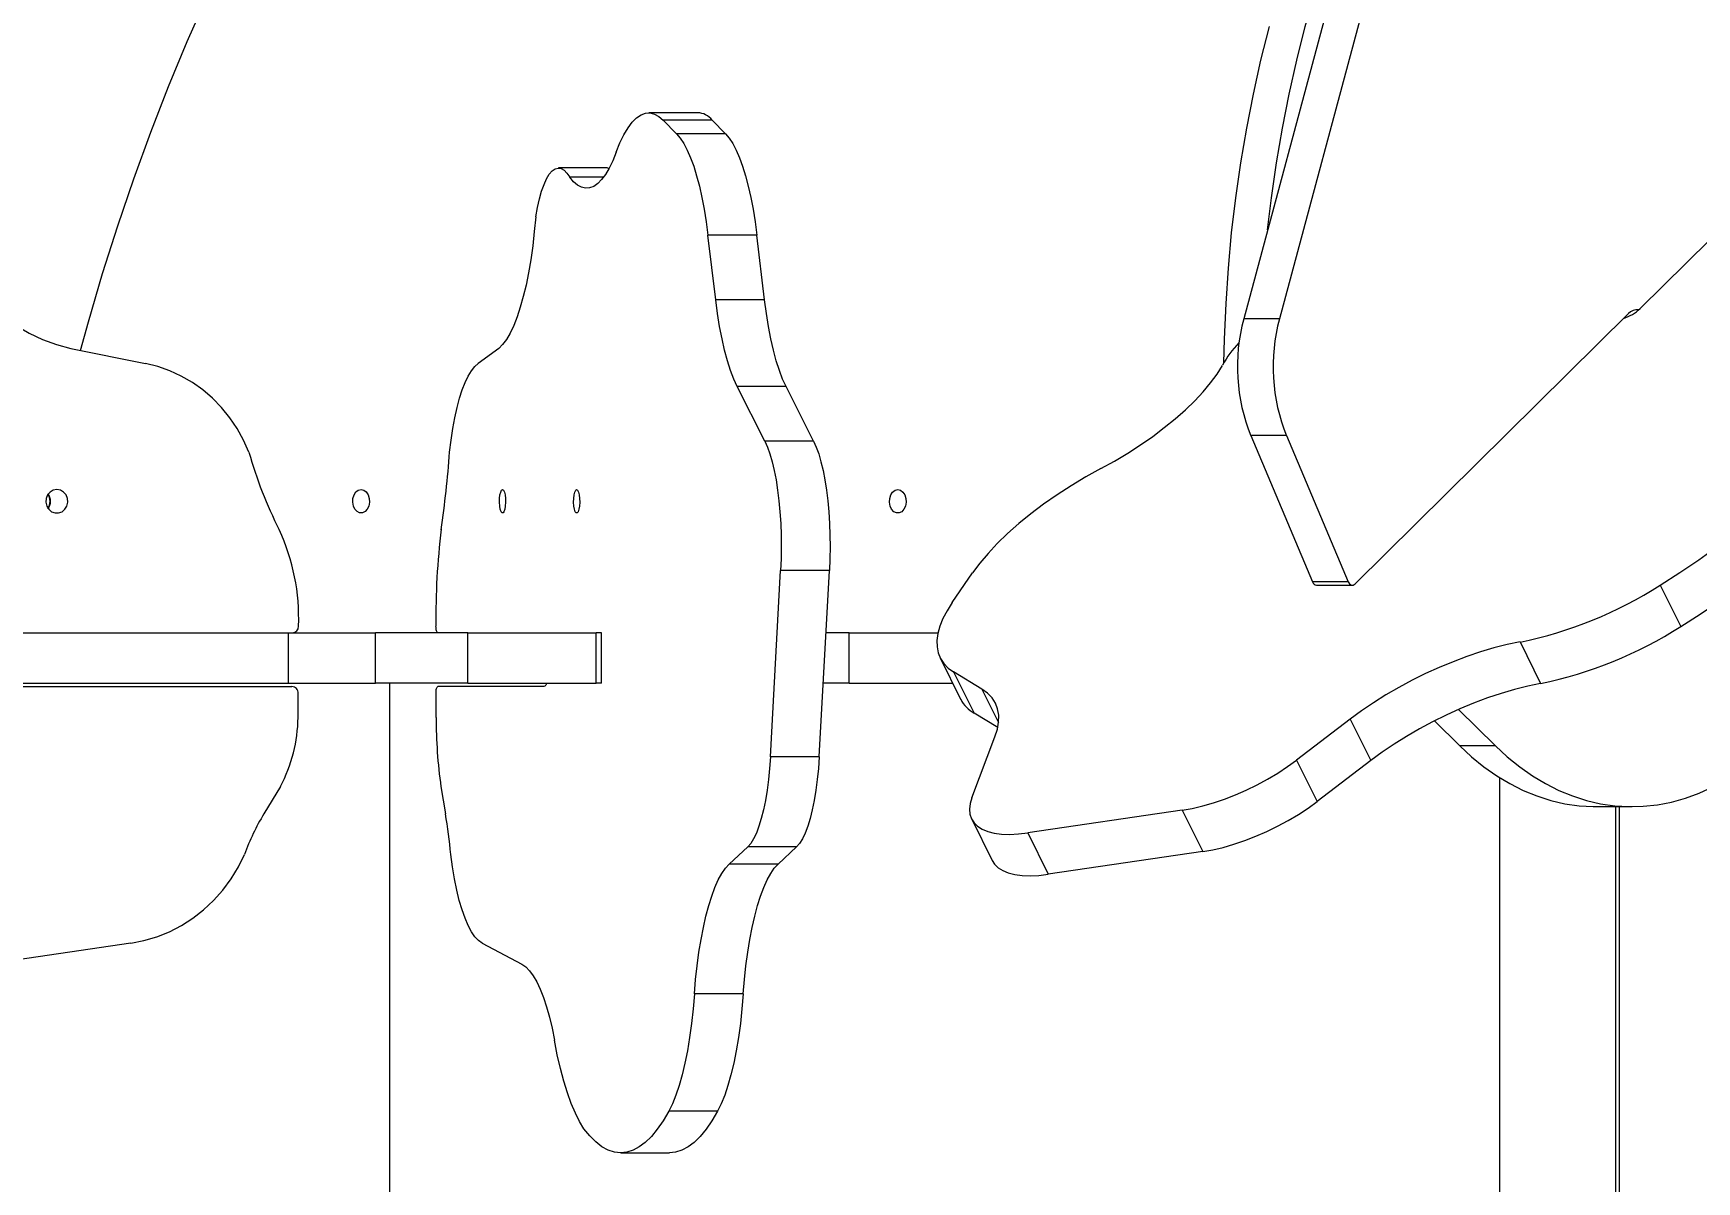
# Model space of a CAD drawing. Header units: millimetres. Extents: x -8422 to 28150, y -6982 to 5510.
# Drawn here: x -1076.4 to -582.7, y 847 to 1188 of the extents above; entities that cross this region are included whole.
import ezdxf

# ---------------------------------------------------------------- set-up
doc = ezdxf.new("R2010")
doc.units = ezdxf.units.MM
for name, color, linetype in [('DIKOM_ОБЪЕКТ', 7, 'Continuous'), ('DIKOM_РАЗМЕР_ЗОНА', 7, 'Continuous'), ('DIKOM_РАЗМЕР_ОБЪЕКТА', 7, 'Continuous')]:
    doc.layers.add(name, color=color, linetype=linetype)
doc.styles.add('style1', font='arial.ttf', dxfattribs={"width": 0.8})
doc.dimstyles.new('1-50', dxfattribs={"dimtxt": 300, "dimasz": 200, "dimexe": 100, "dimexo": 0, "dimgap": 100, "dimtad": 1, "dimdec": 0, "dimtxsty": 'style1', "dimcen": 0, "dimclrd": 7, "dimclre": 7, "dimadec": 1, "dimazin": 2, "dimtfac": 1, "dimtdec": 0, "dimtmove": 1, "dimatfit": 3, "dimfxl": 0, "dimlwd": 25, "dimlwe": 18, "dimarcsym": 0})

# ---------------------------------------------------------------- blocks, each defined once
blk = doc.blocks.new('*D0')
at = {"layer": 'Defpoints', "color": 0, "transparency": 16777216}
for p in [(1363.27, 4015), (-6010.96, -2710.04), (-2661.52, -2710.04)]:
    blk.add_point(p, dxfattribs=at)
at = {"layer": 'DIKOM_РАЗМЕР_ОБЪЕКТА', "color": 7, "lineweight": 18, "transparency": 16777216}
for p, q in [((1363.27, 4015), (-6110.96, 4015)), ((-2661.52, -2710.04), (-6110.96, -2710.04))]:
    blk.add_line(p, q, dxfattribs=at)
at = {"layer": 'DIKOM_РАЗМЕР_ОБЪЕКТА', "color": 7, "lineweight": 25, "transparency": 16777216}
blk.add_line((-6010.96, 3815), (-6010.96, -2510.04), dxfattribs=at)
at = {"layer": 'DIKOM_РАЗМЕР_ОБЪЕКТА', "color": 7, "transparency": 16777216}
for points in [[(-6044.3, 3815), (-5977.63, 3815), (-6010.96, 4015)], [(-6044.3, -2510.04), (-5977.63, -2510.04), (-6010.96, -2710.04)]]:
    blk.add_solid(points, dxfattribs=at)
at = {"layer": 'DIKOM_РАЗМЕР_ОБЪЕКТА', "color": 0, "transparency": 16777216, "insert": (-6264.14, 652.48), "char_height": 300, "attachment_point": 5, "rotation": 90, "style": 'style1'}
blk.add_mtext('6700', dxfattribs=at)
blk = doc.blocks.new('*D1')
at = {"layer": 'Defpoints', "color": 0, "transparency": 16777216}
for p in [(-5348.28, 1737.01), (6047.45, 1360.22), (6047.45, -3315.33)]:
    blk.add_point(p, dxfattribs=at)
at = {"layer": 'DIKOM_РАЗМЕР_ОБЪЕКТА', "color": 7, "lineweight": 18, "transparency": 16777216}
for p, q in [((-5348.28, 1737.01), (-5348.28, -3415.33)), ((6047.45, 1360.22), (6047.45, -3415.33))]:
    blk.add_line(p, q, dxfattribs=at)
at = {"layer": 'DIKOM_РАЗМЕР_ОБЪЕКТА', "color": 7, "lineweight": 25, "transparency": 16777216}
blk.add_line((-5148.28, -3315.33), (5847.45, -3315.33), dxfattribs=at)
at = {"layer": 'DIKOM_РАЗМЕР_ОБЪЕКТА', "color": 7, "transparency": 16777216}
for points in [[(-5148.28, -3282), (-5148.28, -3348.67), (-5348.28, -3315.33)], [(5847.45, -3282), (5847.45, -3348.67), (6047.45, -3315.33)]]:
    blk.add_solid(points, dxfattribs=at)
at = {"layer": 'DIKOM_РАЗМЕР_ОБЪЕКТА', "color": 0, "transparency": 16777216, "insert": (349.59, -3062.16), "char_height": 300, "attachment_point": 5, "style": 'style1'}
blk.add_mtext('11400', dxfattribs=at)
blk = doc.blocks.new('*D3')
at = {"layer": 'Defpoints', "color": 0, "transparency": 16777216}
for p in [(620.22, 5510), (-7971.96, -4607.49), (-3279.17, -4607.49)]:
    blk.add_point(p, dxfattribs=at)
at = {"layer": 'DIKOM_РАЗМЕР_ЗОНА', "color": 7, "lineweight": 18, "transparency": 16777216}
for p, q in [((620.22, 5510), (-8071.96, 5510)), ((-3279.17, -4607.49), (-8071.96, -4607.49))]:
    blk.add_line(p, q, dxfattribs=at)
at = {"layer": 'DIKOM_РАЗМЕР_ЗОНА', "color": 7, "lineweight": 25, "transparency": 16777216}
blk.add_line((-7971.96, 5310), (-7971.96, -4407.49), dxfattribs=at)
at = {"layer": 'DIKOM_РАЗМЕР_ЗОНА', "color": 7, "transparency": 16777216}
for points in [[(-8005.3, 5310), (-7938.63, 5310), (-7971.96, 5510)], [(-8005.3, -4407.49), (-7938.63, -4407.49), (-7971.96, -4607.49)]]:
    blk.add_solid(points, dxfattribs=at)
at = {"layer": 'DIKOM_РАЗМЕР_ЗОНА', "color": 0, "transparency": 16777216, "insert": (-8225.14, 451.25), "char_height": 300, "attachment_point": 5, "rotation": 90, "style": 'style1'}
blk.add_mtext('10100', dxfattribs=at)

msp = doc.modelspace()

# ---------------------------------------------------------------- linework, layer by layer
at = {"layer": 'DIKOM_ОБЪЕКТ', "color": 7, "linetype": 'Continuous', "lineweight": 15}
for p, q in [((-681.75, 1234.73), (-717.16, 1103.2)), ((-671.15, 1234.73), (-706.57, 1103.2)), ((-599.52, 1106.23), (-528.91, 1176.07)), ((-879.25, 1164.32), (-893.74, 1164.32)), ((-885.46, 1158.13), (-889.43, 1162.18)), ((-874.94, 1162.18), (-889.43, 1162.18)), ((-870.97, 1158.13), (-874.94, 1162.18)), ((-870.97, 1158.13), (-885.46, 1158.13)), ((-906.02, 1147.98), (-920.51, 1147.98)), ((-906.02, 1147.98), (-905.49, 1147.91)), ((-907.16, 1145.24), (-917.21, 1145.24)), ((-873.87, 1108.86), (-876.17, 1128.06)), ((-861.68, 1128.06), (-876.17, 1128.06)), ((-859.38, 1108.86), (-861.68, 1128.06)), ((-859.38, 1108.86), (-873.87, 1108.86)), ((-706.57, 1103.2), (-717.16, 1103.2)), ((-602.95, 1104.76), (-684.12, 1024.48)), ((-1065.29, 1094.37), (-1043.06, 1089.94)), ((-938.28, 1094.37), (-944.4, 1089.94)), ((-859.32, 1066.89), (-867.46, 1083.05)), ((-852.97, 1083.05), (-867.46, 1083.05)), ((-844.83, 1066.89), (-852.97, 1083.05)), ((-844.83, 1066.89), (-859.32, 1066.89)), ((-704.44, 1068.53), (-715.03, 1068.53)), ((-715.03, 1068.53), (-696.74, 1025.09)), ((-704.44, 1068.53), (-686.15, 1025.09)), ((-857.64, 973.19), (-854.6, 1028.49)), ((-840.11, 1028.49), (-854.6, 1028.49)), ((-843.15, 973.19), (-840.11, 1028.49)), ((-803.67, 1018.94), (-797.63, 1027.75)), ((-686.15, 1025.09), (-696.74, 1025.09)), ((-695.52, 1024.11), (-684.93, 1024.11)), ((-593.56, 1024.09), (-587.47, 1011.8)), ((-1080.83, 1010.01), (-1000.65, 1010.01)), ((-1000.65, 995.01), (-1000.65, 1010.01)), ((-1000.65, 1010.01), (-974.83, 1010.01)), ((-974.83, 995.01), (-974.83, 1010.01)), ((-947.47, 1010.01), (-974.83, 1010.01)), ((-947.47, 995.01), (-947.47, 1010.01)), ((-947.47, 1010.01), (-909.37, 1010.01)), ((-909.37, 995.01), (-909.37, 1010.01)), ((-907.72, 1010.01), (-909.37, 1010.01)), ((-907.72, 995.01), (-907.72, 1010.01)), ((-834.3, 1010.01), (-841.13, 1010.01)), ((-834.3, 995.01), (-834.3, 1010.01)), ((-834.3, 1010.01), (-807.89, 1010.01)), ((-635.15, 1007.25), (-629.06, 994.96)), ((-807.26, 1002.56), (-801.17, 990.27)), ((-794.84, 993.26), (-803.25, 998.36)), ((-803.25, 998.36), (-797.16, 986.08)), ((-1114.06, 994.01), (-999.65, 994.01)), ((-1080.83, 995.01), (-1000.65, 995.01)), ((-1000.65, 995.01), (-974.83, 995.01)), ((-947.47, 995.01), (-974.83, 995.01)), ((-970.67, 995.01), (-970.67, 562.95)), ((-924.84, 994.01), (-956.36, 994.01)), ((-947.47, 995.01), (-909.37, 995.01)), ((-907.72, 995.01), (-909.37, 995.01)), ((-834.3, 995.01), (-841.95, 995.01)), ((-834.3, 995.01), (-803.51, 995.01)), ((-794.84, 993.26), (-789.92, 983.33)), ((-997.81, 984.86), (-997.77, 992)), ((-956.86, 984.86), (-956.87, 992)), ((-790.16, 981.83), (-797.16, 986.08)), ((-685.54, 984.33), (-701.45, 972.19)), ((-685.54, 984.33), (-679.45, 972.04)), ((-660.55, 983.85), (-653.05, 976.43)), ((-653.39, 987.24), (-642.45, 976.43)), ((-797.81, 961.02), (-790.98, 979.06)), ((-843.15, 973.19), (-857.64, 973.19)), ((-642.45, 976.43), (-653.05, 976.43)), ((-701.45, 972.19), (-695.36, 959.9)), ((-679.45, 972.04), (-695.36, 959.9)), ((-1003.02, 964.36), (-1007.96, 956.19)), ((-955.43, 964.36), (-954.07, 956.19)), ((-641.17, 573), (-641.17, 966.99)), ((-612.45, 958.36), (-601.86, 958.36)), ((-606.67, 826.5), (-606.67, 958.36)), ((-605.71, 958.36), (-605.71, 826.5)), ((-797.9, 954.65), (-791.81, 942.36)), ((-735.4, 957.29), (-781.27, 950.56)), ((-735.4, 957.29), (-729.3, 945.01)), ((-781.27, 950.56), (-775.17, 938.27)), ((-869.84, 941.3), (-864.36, 946.44)), ((-849.87, 946.44), (-864.36, 946.44)), ((-855.35, 941.3), (-849.87, 946.44)), ((-729.3, 945.01), (-775.17, 938.27)), ((-855.35, 941.3), (-869.84, 941.3)), ((-1047.46, 917.8), (-1090.3, 911.56)), ((-943.19, 917.8), (-931.39, 911.56)), ((-865.69, 902.76), (-880.18, 902.76)), ((-873.29, 867.97), (-887.78, 867.97)), ((-902.03, 855.57), (-887.54, 855.57))]:
    msp.add_line(p, q, dxfattribs=at)
at = {"layer": 'DIKOM_ОБЪЕКТ', "color": 7, "linetype": 'Continuous', "lineweight": 15, "flags": 128}
for points in [[(-710.05, 1129.63), (-708.92, 1139.12), (-707.43, 1149.48), (-705.68, 1159.75), (-703.68, 1169.93), (-701.43, 1180.01), (-698.93, 1189.96), (-696.18, 1199.79), (-693.19, 1209.47), (-689.96, 1219), (-686.49, 1228.36), (-682.79, 1237.55), (-678.87, 1246.54), (-674.72, 1255.33), (-673.75, 1257.29)], [(-1062.4, 1093.79), (-1060.04, 1102.32), (-1055.83, 1116.65), (-1051.34, 1130.81), (-1046.57, 1144.79), (-1041.54, 1158.58), (-1036.25, 1172.18), (-1030.7, 1185.56), (-1024.89, 1198.73)], [(-723.01, 1090.15), (-722.86, 1097.16), (-722.41, 1107.71), (-721.71, 1118.22), (-720.74, 1128.7), (-719.51, 1139.12), (-718.02, 1149.48), (-716.28, 1159.75), (-714.28, 1169.93), (-712.03, 1180.01), (-709.52, 1189.96)], [(-903.41, 1152.65), (-902.29, 1155.41), (-901.11, 1157.82), (-899.89, 1159.87), (-898.63, 1161.54), (-897.34, 1162.83), (-896.03, 1163.72), (-894.71, 1164.22), (-893.38, 1164.31), (-892.05, 1164), (-890.73, 1163.29), (-889.43, 1162.18)], [(-885.46, 1158.13), (-884.37, 1156.84), (-883.31, 1155.22), (-882.29, 1153.28), (-881.32, 1151.03), (-880.39, 1148.48), (-879.52, 1145.66), (-878.71, 1142.58), (-877.96, 1139.25), (-877.29, 1135.71), (-876.69, 1131.97), (-876.17, 1128.06)], [(-870.97, 1158.13), (-869.88, 1156.84), (-868.83, 1155.22), (-867.81, 1153.28), (-866.83, 1151.03), (-865.9, 1148.48), (-865.03, 1145.66), (-864.22, 1142.58), (-863.47, 1139.25), (-862.8, 1135.71), (-862.2, 1131.97), (-861.68, 1128.06)], [(-903.41, 1152.65), (-904.42, 1150.13), (-905.48, 1147.93), (-906.59, 1146.05), (-907.73, 1144.52), (-908.89, 1143.34), (-910.08, 1142.52), (-911.28, 1142.06), (-912.48, 1141.97), (-913.69, 1142.24), (-914.88, 1142.88), (-916.06, 1143.88), (-917.21, 1145.24)], [(-927.3, 1133.46), (-926.79, 1136.25), (-926.21, 1138.81), (-925.55, 1141.1), (-924.83, 1143.09), (-924.06, 1144.77), (-923.25, 1146.12), (-922.4, 1147.1), (-921.53, 1147.73), (-920.65, 1147.97), (-919.77, 1147.84), (-918.89, 1147.34), (-918.04, 1146.47), (-917.21, 1145.24)], [(-1105.12, 1133.46), (-1103.68, 1129.07), (-1101.9, 1124.83), (-1099.81, 1120.75), (-1097.41, 1116.86), (-1094.72, 1113.2), (-1091.76, 1109.78), (-1088.55, 1106.63), (-1085.1, 1103.77), (-1081.46, 1101.21), (-1077.62, 1098.98), (-1073.64, 1097.09), (-1069.51, 1095.55), (-1065.29, 1094.37)], [(-927.3, 1133.46), (-927.7, 1129.07), (-928.19, 1124.83), (-928.77, 1120.75), (-929.43, 1116.86), (-930.17, 1113.2), (-930.99, 1109.78), (-931.87, 1106.63), (-932.82, 1103.77), (-933.82, 1101.21), (-934.88, 1098.98), (-935.98, 1097.09), (-937.11, 1095.55), (-938.28, 1094.37)], [(-867.46, 1083.05), (-868.49, 1085.3), (-869.46, 1087.87), (-870.37, 1090.74), (-871.22, 1093.89), (-872, 1097.3), (-872.71, 1100.95), (-873.33, 1104.81), (-873.87, 1108.86)], [(-852.97, 1083.05), (-854, 1085.3), (-854.97, 1087.87), (-855.88, 1090.74), (-856.74, 1093.89), (-857.52, 1097.3), (-858.22, 1100.95), (-858.84, 1104.81), (-859.38, 1108.86)], [(-1012.4, 1063.63), (-1014.01, 1067.21), (-1015.91, 1070.62), (-1018.08, 1073.84), (-1020.52, 1076.84), (-1023.2, 1079.59), (-1026.1, 1082.09), (-1029.2, 1084.29), (-1032.47, 1086.19), (-1035.89, 1087.78), (-1039.43, 1089.03), (-1043.06, 1089.94)], [(-952.84, 1063.63), (-952.4, 1067.21), (-951.88, 1070.62), (-951.28, 1073.84), (-950.61, 1076.84), (-949.87, 1079.59), (-949.07, 1082.09), (-948.22, 1084.29), (-947.31, 1086.19), (-946.37, 1087.78), (-945.4, 1089.03), (-944.4, 1089.94)], [(-759.58, 1058.72), (-755.53, 1060.97), (-751.6, 1063.32), (-747.8, 1065.77), (-744.17, 1068.29), (-740.72, 1070.88), (-737.48, 1073.51), (-734.47, 1076.17), (-731.71, 1078.84), (-729.2, 1081.5), (-726.98, 1084.15), (-725.04, 1086.76), (-723.42, 1089.32)], [(-593.56, 1024.09), (-587.73, 1027.84), (-582.08, 1031.67), (-576.62, 1035.58), (-571.36, 1039.56), (-566.33, 1043.58), (-561.53, 1047.64), (-556.99, 1051.72), (-552.72, 1055.82), (-548.73, 1059.91), (-545.03, 1063.99), (-541.64, 1068.05), (-538.56, 1072.07), (-535.81, 1076.04), (-533.39, 1079.94)], [(-859.32, 1066.89), (-858.54, 1065.13), (-857.8, 1063.07), (-857.12, 1060.74), (-856.5, 1058.16), (-855.96, 1055.35), (-855.49, 1052.35), (-855.1, 1049.17), (-854.79, 1045.86), (-854.57, 1042.45), (-854.44, 1038.98), (-854.41, 1035.47), (-854.46, 1031.96), (-854.6, 1028.49)], [(-844.83, 1066.89), (-844.05, 1065.13), (-843.31, 1063.07), (-842.63, 1060.74), (-842.01, 1058.16), (-841.47, 1055.35), (-841, 1052.35), (-840.61, 1049.17), (-840.3, 1045.86), (-840.08, 1042.45), (-839.95, 1038.98), (-839.92, 1035.47), (-839.97, 1031.96), (-840.11, 1028.49)], [(-587.47, 1011.8), (-581.64, 1015.55), (-575.99, 1019.39), (-570.52, 1023.3), (-565.27, 1027.27), (-560.24, 1031.29), (-555.44, 1035.35), (-550.9, 1039.43), (-546.63, 1043.53), (-542.64, 1047.63), (-538.94, 1051.71), (-535.55, 1055.76), (-532.47, 1059.78), (-529.72, 1063.75), (-527.3, 1067.66)], [(-759.58, 1058.72), (-764.05, 1056.23), (-768.38, 1053.63), (-772.56, 1050.93), (-776.57, 1048.14), (-780.36, 1045.28), (-783.93, 1042.38), (-787.25, 1039.44), (-790.29, 1036.5), (-793.05, 1033.55), (-795.5, 1030.63), (-797.63, 1027.75)], [(-1069.42, 1052.51), (-1070.49, 1052.32), (-1071.44, 1051.77), (-1072.17, 1050.92), (-1072.61, 1049.87), (-1072.7, 1048.72), (-1072.43, 1047.6), (-1071.84, 1046.64), (-1070.99, 1045.93), (-1069.96, 1045.56), (-1068.88, 1045.56), (-1067.86, 1045.93), (-1067, 1046.64), (-1066.41, 1047.6), (-1066.14, 1048.72), (-1066.23, 1049.87), (-1066.67, 1050.92), (-1067.4, 1051.77), (-1068.35, 1052.32), (-1069.42, 1052.51)], [(-979.13, 1052.52), (-978.33, 1052.33), (-977.61, 1051.78), (-977.06, 1050.93), (-976.73, 1049.88), (-976.66, 1048.73), (-976.86, 1047.61), (-977.31, 1046.65), (-977.95, 1045.94), (-978.72, 1045.56), (-979.54, 1045.56), (-980.31, 1045.94), (-980.96, 1046.65), (-981.4, 1047.61), (-981.6, 1048.73), (-981.53, 1049.88), (-981.21, 1050.93), (-980.65, 1051.78), (-979.94, 1052.33), (-979.13, 1052.52)], [(-937.14, 1052.51), (-936.84, 1052.32), (-936.58, 1051.77), (-936.38, 1050.92), (-936.26, 1049.87), (-936.24, 1048.72), (-936.31, 1047.6), (-936.47, 1046.64), (-936.71, 1045.93), (-936.99, 1045.56), (-937.29, 1045.56), (-937.57, 1045.93), (-937.81, 1046.64), (-937.97, 1047.6), (-938.04, 1048.72), (-938.02, 1049.87), (-937.9, 1050.92), (-937.69, 1051.77), (-937.43, 1052.32), (-937.14, 1052.51)], [(-915.14, 1052.51), (-914.84, 1052.32), (-914.58, 1051.77), (-914.38, 1050.92), (-914.26, 1049.87), (-914.24, 1048.72), (-914.31, 1047.6), (-914.47, 1046.64), (-914.71, 1045.93), (-914.99, 1045.56), (-915.29, 1045.56), (-915.57, 1045.93), (-915.81, 1046.64), (-915.97, 1047.6), (-916.04, 1048.72), (-916.02, 1049.87), (-915.9, 1050.92), (-915.7, 1051.77), (-915.43, 1052.32), (-915.14, 1052.51)], [(-819.83, 1052.51), (-819.03, 1052.32), (-818.31, 1051.77), (-817.76, 1050.92), (-817.43, 1049.87), (-817.36, 1048.72), (-817.56, 1047.6), (-818.01, 1046.64), (-818.65, 1045.93), (-819.42, 1045.56), (-820.24, 1045.56), (-821.01, 1045.93), (-821.66, 1046.64), (-822.1, 1047.6), (-822.3, 1048.72), (-822.23, 1049.87), (-821.91, 1050.92), (-821.35, 1051.77), (-820.64, 1052.32), (-819.83, 1052.51)], [(-686.15, 1025.09), (-685.97, 1024.76), (-685.76, 1024.49), (-685.5, 1024.29), (-685.23, 1024.16), (-684.94, 1024.11), (-684.65, 1024.15), (-684.37, 1024.28), (-684.12, 1024.48)], [(-803.67, 1018.94), (-805.2, 1016.53), (-806.42, 1014.19), (-807.34, 1011.93), (-807.94, 1009.76), (-808.22, 1007.71), (-808.18, 1005.78), (-807.82, 1003.98), (-807.14, 1002.33), (-806.15, 1000.84), (-804.85, 999.51), (-803.25, 998.36)], [(-956.38, 1010.01), (-956.48, 1010.05), (-956.57, 1010.16), (-956.66, 1010.33), (-956.74, 1010.57), (-956.8, 1010.86), (-956.85, 1011.19), (-956.88, 1011.55), (-956.9, 1011.93)], [(-635.15, 1007.25), (-638.96, 1006.45), (-642.88, 1005.46), (-646.88, 1004.28), (-650.93, 1002.92), (-655.02, 1001.39), (-659.11, 999.69), (-663.17, 997.84), (-667.18, 995.86), (-671.11, 993.74), (-674.94, 991.52), (-678.64, 989.2), (-682.18, 986.8), (-685.54, 984.33)], [(-956.87, 992), (-956.87, 992.39), (-956.84, 992.77), (-956.79, 993.11), (-956.72, 993.42), (-956.65, 993.67), (-956.56, 993.86), (-956.46, 993.97), (-956.36, 994.01)], [(-923.98, 995.01), (-924.25, 994.47), (-924.54, 994.13), (-924.84, 994.01)], [(-790.98, 979.06), (-790.27, 981.33), (-789.91, 983.48), (-789.88, 985.51), (-790.2, 987.4), (-790.86, 989.12), (-791.86, 990.68), (-793.19, 992.07), (-794.84, 993.26)], [(-629.06, 994.96), (-632.87, 994.17), (-636.79, 993.17), (-640.79, 991.99), (-644.84, 990.63), (-648.93, 989.1), (-653.02, 987.4), (-657.08, 985.55), (-661.09, 983.57), (-665.02, 981.46), (-668.85, 979.23), (-672.54, 976.91), (-676.09, 974.51), (-679.45, 972.04)], [(-857.64, 973.19), (-857.88, 969.73), (-858.21, 966.39), (-858.62, 963.2), (-859.12, 960.19), (-859.69, 957.38), (-860.34, 954.82), (-861.04, 952.52), (-861.81, 950.52), (-862.62, 948.83), (-863.48, 947.46), (-864.36, 946.44)], [(-843.15, 973.19), (-843.39, 969.73), (-843.72, 966.39), (-844.13, 963.2), (-844.63, 960.19), (-845.2, 957.38), (-845.85, 954.82), (-846.55, 952.52), (-847.32, 950.52), (-848.13, 948.83), (-848.99, 947.46), (-849.87, 946.44)], [(-653.05, 976.43), (-649.51, 973.15), (-645.85, 970.18), (-642.06, 967.53), (-638.17, 965.19), (-634.19, 963.19), (-630.13, 961.53), (-626.01, 960.21), (-621.84, 959.24), (-617.64, 958.63), (-613.42, 958.37), (-612.45, 958.36)], [(-642.45, 976.43), (-638.92, 973.15), (-635.25, 970.18), (-631.47, 967.53), (-627.58, 965.19), (-623.6, 963.19), (-619.54, 961.53), (-615.42, 960.21), (-611.25, 959.24), (-607.05, 958.63), (-602.82, 958.37), (-598.6, 958.46), (-594.38, 958.92), (-590.2, 959.72), (-586.05, 960.88), (-581.96, 962.39), (-577.94, 964.24)], [(-735.4, 957.29), (-732.43, 957.82), (-729.33, 958.55), (-726.15, 959.47), (-722.91, 960.57), (-719.64, 961.84), (-716.39, 963.26), (-713.18, 964.83), (-710.05, 966.53), (-707.03, 968.33), (-704.15, 970.23), (-701.45, 972.19)], [(-797.81, 961.02), (-798.33, 959.28), (-798.52, 957.64), (-798.4, 956.14), (-797.96, 954.77), (-797.2, 953.56), (-796.13, 952.52), (-794.76, 951.65), (-793.11, 950.98), (-791.19, 950.49), (-789.03, 950.21), (-786.63, 950.12), (-784.04, 950.24), (-781.27, 950.56)], [(-729.3, 945.01), (-726.33, 945.53), (-723.24, 946.26), (-720.06, 947.18), (-716.82, 948.28), (-713.55, 949.55), (-710.3, 950.98), (-707.09, 952.55), (-703.96, 954.24), (-700.94, 956.05), (-698.06, 957.94), (-695.36, 959.9)], [(-1047.46, 917.8), (-1043.56, 918.57), (-1039.73, 919.7), (-1036.02, 921.2), (-1032.45, 923.05), (-1029.06, 925.23), (-1025.86, 927.73), (-1022.88, 930.53), (-1020.16, 933.6), (-1017.7, 936.91), (-1015.54, 940.45), (-1013.68, 944.18)], [(-943.19, 917.8), (-944.26, 918.57), (-945.32, 919.7), (-946.34, 921.2), (-947.32, 923.05), (-948.26, 925.23), (-949.14, 927.73), (-949.96, 930.53), (-950.71, 933.6), (-951.38, 936.91), (-951.98, 940.45), (-952.49, 944.18)], [(-880.18, 902.76), (-879.82, 907.01), (-879.38, 911.14), (-878.84, 915.12), (-878.23, 918.91), (-877.54, 922.5), (-876.77, 925.86), (-875.94, 928.96), (-875.04, 931.8), (-874.09, 934.34), (-873.09, 936.58), (-872.04, 938.49), (-870.95, 940.07), (-869.84, 941.3)], [(-865.69, 902.76), (-865.33, 907.01), (-864.89, 911.14), (-864.35, 915.12), (-863.74, 918.91), (-863.05, 922.5), (-862.28, 925.86), (-861.45, 928.96), (-860.55, 931.8), (-859.6, 934.34), (-858.6, 936.58), (-857.55, 938.49), (-856.47, 940.07), (-855.35, 941.3)], [(-791.81, 942.36), (-791.11, 941.27), (-790.04, 940.23), (-788.67, 939.37), (-787.02, 938.69), (-785.1, 938.2), (-782.93, 937.92), (-780.54, 937.83), (-777.95, 937.95), (-775.17, 938.27)], [(-931.39, 911.56), (-930.25, 910.77), (-929.13, 909.62), (-928.03, 908.13), (-926.97, 906.3), (-925.96, 904.14), (-924.99, 901.67), (-924.08, 898.9), (-923.23, 895.85), (-922.44, 892.55), (-921.73, 889.01)], [(-880.18, 902.76), (-880.56, 898.3), (-881.04, 893.98), (-881.61, 889.84), (-882.26, 885.9), (-883.01, 882.19), (-883.83, 878.73), (-884.72, 875.56), (-885.69, 872.7), (-886.71, 870.16), (-887.78, 867.97)], [(-865.69, 902.76), (-866.07, 898.3), (-866.55, 893.98), (-867.12, 889.84), (-867.77, 885.9), (-868.52, 882.19), (-869.34, 878.73), (-870.23, 875.56), (-871.2, 872.7), (-872.22, 870.16), (-873.29, 867.97)], [(-912.98, 862.74), (-914.27, 864.89), (-915.52, 867.39), (-916.72, 870.23), (-917.85, 873.4), (-918.93, 876.89), (-919.94, 880.66), (-920.88, 884.71), (-921.73, 889.01)], [(-887.78, 867.97), (-889.47, 865.09), (-891.2, 862.58), (-892.97, 860.44), (-894.76, 858.68), (-896.57, 857.31), (-898.41, 856.34), (-900.25, 855.76), (-902.1, 855.57), (-903.94, 855.78), (-905.79, 856.39), (-907.62, 857.4), (-909.43, 858.79), (-911.22, 860.58), (-912.98, 862.74)], [(-873.29, 867.97), (-874.98, 865.09), (-876.71, 862.58), (-878.48, 860.44), (-880.27, 858.68), (-882.09, 857.31), (-883.92, 856.34), (-885.76, 855.76), (-887.54, 855.57)]]:
    msp.add_lwpolyline(points, dxfattribs=at)
at = {"layer": 'DIKOM_ОБЪЕКТ', "color": 7, "linetype": 'Continuous', "lineweight": 15}
for centre, radius, start, end in [((-879.5, 1158.57), 5.82, 38.4214, 87.505), ((-608.84, 1116.4), 13.8, 288.8048, 312.4424), ((-664.14, 1089), 54.89, 165.0146, 202.002), ((-653.54, 1089), 54.89, 165.0146, 202.002), ((-600.48, 1102.53), 3.33, 81.5086, 137.8727), ((-700.39, 1077.63), 25.86, 134.6831, 152.9385), ((-894.04, 1096.46), 122.83, 195.5058, 207.0636), ((-1318.04, 1091.09), 366.23, 352.0679, 355.6999), ((-1076.09, 1049.01), 4.65, 331.5232, 28.4768), ((-1074.94, 1049.01), 3.67, 323.4073, 36.5927), ((-1060.39, 1014.28), 62.76, 357.8567, 24.796), ((-743.49, 1014.64), 213.43, 172.9828, 180.7269), ((-695.44, 1025.45), 1.35, 195.3538, 266.2996), ((-661.04, 1130.44), 125.95, 281.8618, 302.3971), ((-999.63, 1011.94), 1.95, 271.9759, 359.8392), ((-654.95, 1118.15), 125.95, 281.8618, 302.3971), ((-999.72, 992.08), 1.95, 357.7034, 87.9027), ((-792.28, 994.79), 9.98, 207.1506, 240.7834), ((-1043.34, 985.51), 45.53, 332.3023, 359.1759), ((-806.93, 984.95), 149.93, 180.0372, 187.9356), ((-953.84, 923.06), 63.46, 148.5171, 160.552), ((-1125.22, 927.68), 173.52, 5.4572, 9.4646)]:
    msp.add_arc(centre, radius, start, end, dxfattribs=at)

# ---------------------------------------------------------------- dimensions: what is measured, and where the dimension line sits
at = {"layer": 'DIKOM_РАЗМЕР_ЗОНА'}
dim = msp.add_linear_dim(base=(-7971.96, -4607.49), p1=(620.22, 5510), p2=(-3279.17, -4607.49), angle=90, text='10100', dimstyle='1-50', override={"dimscale": 1, "dimtix": 0, "dimtofl": 1, "dimtmove": 1, "dimatfit": 3}, dxfattribs=at)
dim.commit()
dim.dimension.update_dxf_attribs({"geometry": '*D3', "text_midpoint": (-8225.14, 451.25)})
at = {"layer": 'DIKOM_РАЗМЕР_ОБЪЕКТА'}
dim = msp.add_linear_dim(base=(-6010.96, -2710.04), p1=(1363.27, 4015), p2=(-2661.52, -2710.04), angle=90, text='6700', dimstyle='1-50', override={"dimscale": 1, "dimtix": 0, "dimtofl": 1, "dimtmove": 1, "dimatfit": 3}, dxfattribs=at)
dim.commit()
dim.dimension.update_dxf_attribs({"geometry": '*D0', "text_midpoint": (-6264.14, 652.48)})
dim = msp.add_linear_dim(base=(6047.45, -3315.33), p1=(-5348.28, 1737.01), p2=(6047.45, 1360.22), text='11400', dimstyle='1-50', override={"dimscale": 1, "dimtix": 0, "dimtofl": 1, "dimtmove": 1, "dimatfit": 3}, dxfattribs=at)
dim.commit()
dim.dimension.update_dxf_attribs({"geometry": '*D1', "text_midpoint": (349.59, -3062.16)})

doc.saveas('drawing.dxf')
